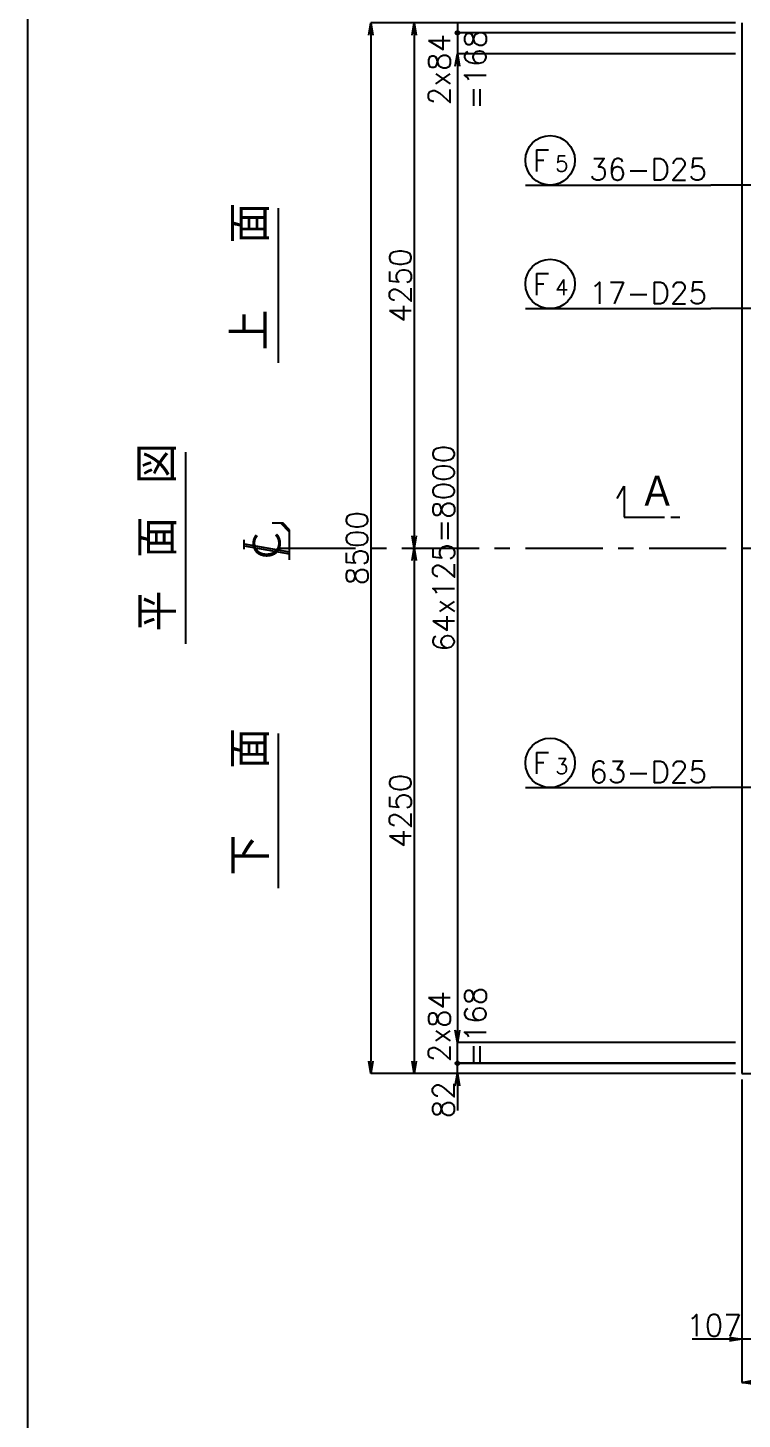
# Model space of a CAD drawing. Header units: millimetres. Extents: x -19525 to 20025, y -14225 to 14225.
# Drawn here: x -19525 to -13747, y -2697 to 8559 of the extents above; entities that cross this region are included whole.
import ezdxf

# ---------------------------------------------------------------- set-up
doc = ezdxf.new("R2010")
doc.units = ezdxf.units.MM
doc.linetypes.add('CENTER', pattern=[2, 1.25, -0.25, 0.25, -0.25])
for name, color, linetype in [('1', 6, 'Continuous'), ('DIM-01', 2, 'Continuous'), ('DIM-02', 2, 'Continuous'), ('GAIKEI-01', 7, 'Continuous'), ('TEXT-01', 4, 'Continuous'), ('WAKU-01', 1, 'Continuous')]:
    doc.layers.add(name, color=color, linetype=linetype)
doc.styles.add('MS明朝', font='MS Mincho.ttf')
doc.styles.get("Standard").update_dxf_attribs({"font": 'txt.shx', "bigfont": 'bigfont.shx'})
doc.dimstyles.get("Standard").update_dxf_attribs({"dimscale": 50, "dimtxt": 3.5, "dimasz": 2, "dimexe": 0, "dimexo": 1, "dimgap": 0.5, "dimtad": 1, "dimdec": 0, "dimzin": 0, "dimdsep": 46, "dimtxsty": 'Standard', "dimblk1": 'OPEN', "dimblk2": 'OPEN', "dimsah": 1, "dimcen": 0, "dimclrd": 2, "dimclre": 2, "dimclrt": 6, "dimaunit": 1, "dimadec": 0, "dimazin": 0, "dimtfac": 1, "dimtdec": 4, "dimtix": 1, "dimtofl": 0, "dimtmove": 2, "dimatfit": 3, "dimldrblk": 'OPEN', "dimfxl": 0, "dimtolj": 1, "dimtzin": 0, "dimarcsym": 0})

# ---------------------------------------------------------------- blocks, each defined once
blk = doc.blocks.new('*D17')
at = {"layer": 'DEFPOINTS', "color": 0}
for p in [(-13750, 100), (-13644, 100), (-13644, -2050)]:
    blk.add_point(p, dxfattribs=at)
at = {"layer": 'DIM-01', "color": 2, "lineweight": -2}
blk.add_line((-13644, 50), (-13644, -2050), dxfattribs=at)
at = {"layer": 'DIM-01', "color": 6, "insert": (-13974, -1938), "char_height": 175, "attachment_point": 5}
blk.add_mtext('\\A1;107', dxfattribs=at)
blk = doc.blocks.new('_OPEN')
at = {"color": 0, "linetype": 'ByBlock'}
for p, q in [((-1, 0.17), (0, 0)), ((0, 0), (-1, -0.17)), ((0, 0), (-1, 0))]:
    blk.add_line(p, q, dxfattribs=at)
blk = doc.blocks.new('*D18')
at = {"layer": 'DEFPOINTS', "color": 0}
for p in [(-13750, 100), (-5750, 100), (-5750, -2400)]:
    blk.add_point(p, dxfattribs=at)
at = {"layer": 'DIM-01', "color": 2, "lineweight": -2}
for p, q in [((-13750, 50), (-13750, -2400)), ((-5750, 50), (-5750, -2400)), ((-13650, -2400), (-5850, -2400))]:
    blk.add_line(p, q, dxfattribs=at)
at = {"layer": 'DIM-01', "color": 2, "lineweight": -2, "xscale": 100, "yscale": 100, "zscale": 100, "rotation": 180}
blk.add_blockref('_OPEN', (-13750, -2400), dxfattribs=at)
at = {"layer": 'DIM-01', "color": 2, "lineweight": -2, "xscale": 100, "yscale": 100, "zscale": 100}
blk.add_blockref('_OPEN', (-5750, -2400), dxfattribs=at)
at = {"layer": 'DIM-01', "color": 6, "insert": (-9750, -2287.5), "char_height": 175, "attachment_point": 5}
blk.add_mtext('\\A1;8000', dxfattribs=at)
blk = doc.blocks.new('*D19')
at = {"layer": 'DEFPOINTS', "color": 0}
for p in [(-16050, 181), (-13750, 181), (-13750, 100)]:
    blk.add_point(p, dxfattribs=at)
at = {"layer": 'DIM-01', "color": 2, "lineweight": -2}
for p, q in [((-13800, 181), (-16050, 181)), ((-13800, 100), (-16050, 100))]:
    blk.add_line(p, q, dxfattribs=at)
at = {"layer": 'DIM-01', "color": 6, "insert": (-16163, -113), "char_height": 175, "attachment_point": 5, "rotation": 90}
blk.add_mtext('\\A1;82', dxfattribs=at)
blk = doc.blocks.new('*D26')
at = {"layer": 'DEFPOINTS', "color": 0}
for p in [(-13750, 8600), (-16050, 8518), (-13750, 8518)]:
    blk.add_point(p, dxfattribs=at)
at = {"layer": 'DIM-01', "color": 2, "lineweight": -2}
for p, q in [((-13800, 8600), (-16050, 8600)), ((-13800, 8518), (-16050, 8518))]:
    blk.add_line(p, q, dxfattribs=at)
at = {"layer": 'DIM-01', "color": 6, "insert": (-16163, 8813), "char_height": 175, "attachment_point": 5, "rotation": 90}
blk.add_mtext('\\A1;82', dxfattribs=at)
blk = doc.blocks.new('A$C776E1D9D')
at = {"layer": 'TEXT-01', "color": 6, "linetype": 'Continuous'}
for p, q in [((159, 367), (94, 0)), ((159, 367), (94, 0)), ((159, 367), (94, 0)), ((159, 367), (94, 0)), ((174, 367), (109, 0)), ((174, 367), (109, 0)), ((132, 367), (206, 367)), ((132, 367), (206, 367)), ((343, 142), (343, 55)), ((343, 142), (343, 55)), ((45, 0), (287, 0)), ((45, 0), (287, 0)), ((269, 0), (343, 74)), ((269, 0), (343, 74)), ((287, 0), (343, 55)), ((287, 0), (343, 55))]:
    blk.add_line(p, q, dxfattribs=at)
at = {"layer": 'TEXT-01', "color": 6, "style": 'MS明朝'}
blk.add_text('Ｃ', height=225, dxfattribs=at).set_placement((6, 73))
blk = doc.blocks.new('*D27')
at = {"layer": 'DEFPOINTS', "color": 0}
for p in [(-13750, 8600), (-16750, 100), (-13750, 100)]:
    blk.add_point(p, dxfattribs=at)
at = {"layer": 'DIM-01', "color": 2, "lineweight": -2}
for p, q in [((-13800, 8600), (-16750, 8600)), ((-16750, 8500), (-16750, 200)), ((-13800, 100), (-16750, 100))]:
    blk.add_line(p, q, dxfattribs=at)
at = {"layer": 'DIM-01', "color": 2, "lineweight": -2, "xscale": 100, "yscale": 100, "zscale": 100}
for p, rotation in [((-16750, 8600), 90), ((-16750, 100), 270)]:
    blk.add_blockref('_OPEN', p, dxfattribs=dict(at, rotation=rotation))
at = {"layer": 'DIM-01', "color": 6, "insert": (-16862.5, 4350), "char_height": 175, "attachment_point": 5, "rotation": 90}
blk.add_mtext('\\A1;8500', dxfattribs=at)
blk = doc.blocks.new('*D28')
at = {"layer": 'DEFPOINTS', "color": 0}
for p in [(-13750, 8600), (-16400, 4350), (-16400, 4350)]:
    blk.add_point(p, dxfattribs=at)
at = {"layer": 'DIM-01', "color": 2, "lineweight": -2}
blk.add_line((-16400, 8500), (-16400, 4450), dxfattribs=at)
at = {"layer": 'DIM-01', "color": 2, "lineweight": -2, "xscale": 100, "yscale": 100, "zscale": 100}
for p, rotation in [((-16400, 8600), 90), ((-16400, 4350), 270)]:
    blk.add_blockref('_OPEN', p, dxfattribs=dict(at, rotation=rotation))
at = {"layer": 'DIM-01', "color": 6, "insert": (-16512.5, 6475), "char_height": 175, "attachment_point": 5, "rotation": 90}
blk.add_mtext('\\A1;4250', dxfattribs=at)
blk = doc.blocks.new('*D29')
at = {"layer": 'DEFPOINTS', "color": 0}
for p in [(-13750, 8350), (-16050, 350), (-13750, 350)]:
    blk.add_point(p, dxfattribs=at)
at = {"layer": 'DIM-01', "color": 2, "lineweight": -2}
for p, q in [((-13800, 8350), (-16050, 8350)), ((-16050, 8250), (-16050, 450)), ((-13800, 350), (-16050, 350))]:
    blk.add_line(p, q, dxfattribs=at)
at = {"layer": 'DIM-01', "color": 2, "lineweight": -2, "xscale": 100, "yscale": 100, "zscale": 100}
for p, rotation in [((-16050, 8350), 90), ((-16050, 350), 270)]:
    blk.add_blockref('_OPEN', p, dxfattribs=dict(at, rotation=rotation))
at = {"layer": 'DIM-01', "color": 6, "insert": (-16162.5, 4350), "char_height": 175, "attachment_point": 5, "rotation": 90}
blk.add_mtext('\\A1;64x125=8000', dxfattribs=at)
blk = doc.blocks.new('*D30')
at = {"layer": 'DEFPOINTS', "color": 0}
for p in [(-16400, 4350), (-16400, 100), (-13750, 100)]:
    blk.add_point(p, dxfattribs=at)
at = {"layer": 'DIM-01', "color": 2, "lineweight": -2}
blk.add_line((-16400, 4250), (-16400, 200), dxfattribs=at)
at = {"layer": 'DIM-01', "color": 2, "lineweight": -2, "xscale": 100, "yscale": 100, "zscale": 100}
for p, rotation in [((-16400, 4350), 90), ((-16400, 100), 270)]:
    blk.add_blockref('_OPEN', p, dxfattribs=dict(at, rotation=rotation))
at = {"layer": 'DIM-01', "color": 6, "insert": (-16512.5, 2225), "char_height": 175, "attachment_point": 5, "rotation": 90}
blk.add_mtext('\\A1;4250', dxfattribs=at)
blk = doc.blocks.new('*D31')
at = {"layer": 'DEFPOINTS', "color": 0}
for p in [(-16050, 350), (-13750, 350), (-13750, 181.5)]:
    blk.add_point(p, dxfattribs=at)
at = {"layer": 'DIM-01', "color": 2, "lineweight": -2}
for p, q in [((-13800, 350), (-16050, 350)), ((-13800, 181.5), (-16050, 181.5))]:
    blk.add_line(p, q, dxfattribs=at)
at = {"layer": 'DIM-01', "color": 6, "insert": (-16050, 478.644798), "char_height": 175, "attachment_point": 5, "rotation": 90}
blk.add_mtext('\\A1;2x84\\P=168', dxfattribs=at)
blk = doc.blocks.new('*D32')
at = {"layer": 'DEFPOINTS', "color": 0}
for p in [(-13750, 8518.5), (-16050, 8350), (-13750, 8350)]:
    blk.add_point(p, dxfattribs=at)
at = {"layer": 'DIM-01', "color": 2, "lineweight": -2}
for p, q in [((-13800, 8518.5), (-16050, 8518.5)), ((-13800, 8350), (-16050, 8350))]:
    blk.add_line(p, q, dxfattribs=at)
at = {"layer": 'DIM-01', "color": 6, "insert": (-16050, 8221.355202), "char_height": 175, "attachment_point": 5, "rotation": 90}
blk.add_mtext('\\A1;2x84\\P=168', dxfattribs=at)

msp = doc.modelspace()

# ---------------------------------------------------------------- linework, layer by layer
at = {"layer": 'DIM-01'}
for p, q in [((-16050, 8600), (-16050, 8518.5)), ((-16050, 8518.5), (-16050, 8350)), ((-16050, 181.5), (-16050, 350)), ((-16050, 100), (-16050, 181.5)), ((-16050, 100), (-16050, -200)), ((-13750, -2050), (-14150, -2050)), ((-13643.5, -2050), (-13750, -2050))]:
    msp.add_line(p, q, dxfattribs=at)
for centre, radius in [((-16050, 8518.5), 15), ((-16050, 8518.5), 7.5), ((-16050, 181.5), 15), ((-16050, 181.5), 7.5)]:
    msp.add_circle(centre, radius, dxfattribs=at)
at = {"layer": 'DIM-02'}
for p, q in [((-15500, 7287.5), (-14000, 7287.5)), ((-15500, 6287.5), (-14000, 6287.5)), ((-15500, 2412.5), (-14000, 2412.5))]:
    msp.add_line(p, q, dxfattribs=at)
at = {"layer": 'DIM-02', "ltscale": 100}
for p, q in [((-5856.5, 7287.5), (-14000, 7287.5)), ((-8750, 6287.5), (-14000, 6287.5)), ((-5856.5, 2412.5), (-14000, 2412.5))]:
    msp.add_line(p, q, dxfattribs=at)
at = {"layer": 'DIM-02'}
for centre in [(-15300, 7487.5), (-15300, 6487.5), (-15300, 2612.5)]:
    msp.add_circle(centre, 200, dxfattribs=at)
at = {"layer": 'GAIKEI-01', "ltscale": 100}
for p, q in [((-13750, 8600), (-13750, 100)), ((-13750, 100), (-5750, 100))]:
    msp.add_line(p, q, dxfattribs=at)
at = {"layer": 'GAIKEI-01', "color": 2, "linetype": 'CENTER', "ltscale": 500}
msp.add_line((-17500, 4350), (-4250, 4350), dxfattribs=at)
at = {"layer": 'TEXT-01'}
for p, q in [((-17500, 7100), (-17500, 5850)), ((-18250, 5125), (-18250, 3575)), ((-14757.7, 4750), (-14700, 4850)), ((-14700, 4850), (-14700, 4600)), ((-14700, 4600), (-14375, 4600)), ((-17500, 2850), (-17500, 1600))]:
    msp.add_line(p, q, dxfattribs=at)
at = {"layer": 'TEXT-01', "ltscale": 50}
msp.add_line((-14325, 4600), (-14250, 4600), dxfattribs=at)
at = {"layer": 'WAKU-01'}
msp.add_line((-19525, -13850), (-19525, 13850), dxfattribs=at)

# ---------------------------------------------------------------- block references
at = {"layer": '1', "ltscale": 50, "rotation": 90}
msp.add_blockref('A$C776E1D9D', (-17407.1, 4210.3), dxfattribs=at)
at = {"layer": 'DIM-01', "xscale": 100, "yscale": 100, "zscale": 100, "rotation": 90}
msp.add_blockref('_OPEN', (-16050, 100), dxfattribs=at)
at = {"layer": 'DIM-01', "xscale": 100, "yscale": 100, "zscale": 100}
msp.add_blockref('_OPEN', (-13750, -2050), dxfattribs=at)

# ---------------------------------------------------------------- texts
at = {"layer": 'DIM-02', "color": 6}
for s, height, p in [('F', 175, (-15439.8, 7397.5)), ('5', 125, (-15259.8, 7397.5)), ('36-D25', 175, (-14983.8, 7325.9)), ('F', 175, (-15439.8, 6397.5)), ('4', 125, (-15259.8, 6397.5)), ('17-D25', 175, (-14983.8, 6325.9)), ('F', 175, (-15439.8, 2522.5)), ('3', 125, (-15259.8, 2522.5)), ('63-D25', 175, (-14983.8, 2450.9))]:
    msp.add_text(s, height=height, dxfattribs=at).set_placement(p)
at = {"layer": 'TEXT-01'}
for s, p in [('上  面', (-17575, 5950)), ('平 面 図', (-18325, 3675)), ('下  面', (-17575, 1700))]:
    msp.add_text(s, height=300, rotation=90, dxfattribs=at).set_placement(p)
msp.add_text('Ａ', height=275, dxfattribs=at).set_placement((-14584.1, 4665.8))

# ---------------------------------------------------------------- dimensions: what is measured, and where the dimension line sits
at = {"layer": 'DIM-01'}
for base, p1, p2, picture, middle in [((-16050, 8518.5), (-13750, 8600), (-13750, 8518.5), '*D26', (-16162.5, 8813.4380312)), ((-16050, 181.5), (-13750, 100), (-13750, 181.5), '*D19', (-16162.5, -113.4380312))]:
    dim = msp.add_linear_dim(base=base, p1=p1, p2=p2, angle=90, dimstyle='Standard', override={"dimblk1": 'OPEN', "dimblk2": 'OPEN'}, dxfattribs=at)
    dim.commit()
    dim.dimension.update_dxf_attribs({"geometry": picture, "text_midpoint": middle, "dimtype": 160})
dim = msp.add_linear_dim(base=(-16750, 100), p1=(-13750, 8600), p2=(-13750, 100), angle=90, dimstyle='Standard', dxfattribs=at)
dim.commit()
dim.dimension.update_dxf_attribs({"geometry": '*D27', "text_midpoint": (-16862.5, 4350)})
for base, p1, p2, picture, middle in [((-16400, 4350), (-13750, 8600), (-16400, 4350), '*D28', (-16512.5, 6475)), ((-16400, 100), (-16400, 4350), (-13750, 100), '*D30', (-16512.5, 2225))]:
    dim = msp.add_linear_dim(base=base, p1=p1, p2=p2, angle=90, dimstyle='Standard', override={"dimblk1": 'OPEN', "dimblk2": 'OPEN', "dimse1": 1, "dimse2": 1}, dxfattribs=at)
    dim.commit()
    dim.dimension.update_dxf_attribs({"geometry": picture, "text_midpoint": middle})
for base, p1, p2, picture, middle in [((-16050, 8350), (-13750, 8518.5), (-13750, 8350), '*D32', (-16050, 8221.4)), ((-16050, 350), (-13750, 181.5), (-13750, 350), '*D31', (-16050, 478.6))]:
    dim = msp.add_linear_dim(base=base, p1=p1, p2=p2, angle=90, text='2x84\\X=168', dimstyle='Standard', override={"dimblk1": 'OPEN', "dimblk2": 'OPEN'}, dxfattribs=at)
    dim.commit()
    dim.dimension.update_dxf_attribs({"geometry": picture, "text_midpoint": middle, "dimtype": 160})
dim = msp.add_linear_dim(base=(-16050, 350), p1=(-13750, 8350), p2=(-13750, 350), angle=90, text='64x125=<>', dimstyle='Standard', override={"dimblk1": 'OPEN', "dimblk2": 'OPEN'}, dxfattribs=at)
dim.commit()
dim.dimension.update_dxf_attribs({"geometry": '*D29', "text_midpoint": (-16162.5, 4350)})
dim = msp.add_linear_dim(base=(-13643.5, -2050), p1=(-13750, 100), p2=(-13643.5, 100), dimstyle='Standard', override={"dimblk1": 'OPEN', "dimblk2": 'OPEN', "dimse1": 1}, dxfattribs=at)
dim.commit()
dim.dimension.update_dxf_attribs({"geometry": '*D17', "text_midpoint": (-13974.1821464, -1937.5), "dimtype": 160})
dim = msp.add_linear_dim(base=(-5750, -2400), p1=(-13750, 100), p2=(-5750, 100), dimstyle='Standard', dxfattribs=at)
dim.commit()
dim.dimension.update_dxf_attribs({"geometry": '*D18', "text_midpoint": (-9750, -2287.5)})

doc.saveas('drawing.dxf')
